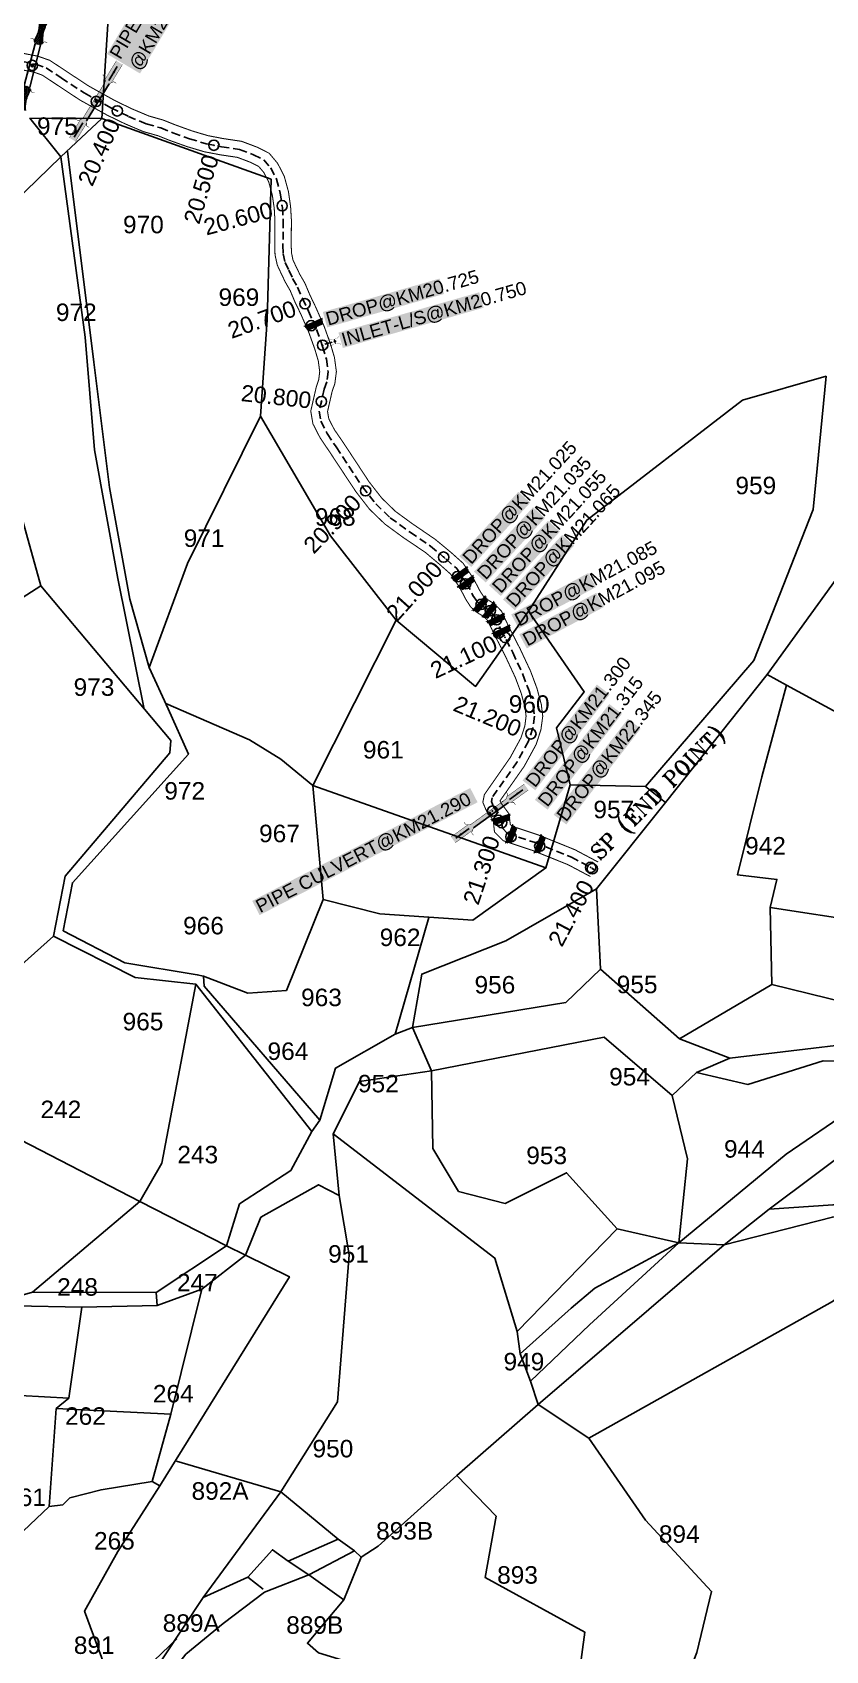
# Model space of a CAD drawing. Header units: inches. Extents: x 206944 to 214764, y 1611536 to 1620388.
# Drawn here: x 210862 to 211633, y 1616425 to 1617998 of the extents above; entities that cross this region are included whole.
import ezdxf
from ezdxf.enums import TextEntityAlignment as Align

# ---------------------------------------------------------------- set-up
doc = ezdxf.new("R2010")
doc.units = ezdxf.units.IN
doc.header["$LTSCALE"] = 15
doc.header["$MEASUREMENT"] = 0
doc.header["$PDMODE"] = 32
doc.header["$PDSIZE"] = 10
doc.linetypes.add('ACAD_ISO02W100', pattern=[15, 12, -3])
doc.linetypes.add('HIDDEN2', pattern=[0.1875, 0.125, -0.0625])
for name, color, linetype in [('CANAL1', 7, 'Continuous'), ('CHANAGE', 1, 'Continuous'), ('PLOT', 7, 'Continuous'), ('PLOT NO', 7, 'Continuous'), ('POINT', 2, 'Continuous'), ('STRUCTURE', 5, 'Continuous'), ('TEXT 5', 7, 'Continuous'), ('Unknown_Line_Type', 7, 'Continuous')]:
    doc.layers.add(name, color=color, linetype=linetype)
doc.styles.add('section', font='romant.shx', dxfattribs={"height": 2})
doc.styles.get("Standard").update_dxf_attribs({"font": 'arial.ttf'})
doc.dimstyles.get("Standard").update_dxf_attribs({"dimtxt": 0.18, "dimasz": 0.18, "dimexe": 0.18, "dimexo": 0.0625, "dimgap": 0.09, "dimtad": 0, "dimtih": 1, "dimtoh": 1, "dimdec": 4, "dimzin": 0, "dimdsep": 46, "dimtxsty": 'Standard', "dimcen": 0.09, "dimadec": 0, "dimazin": 0, "dimtfac": 1, "dimtdec": 4, "dimtofl": 0, "dimtmove": 0, "dimatfit": 3, "dimfxl": 1, "dimtolj": 1, "dimtzin": 0, "dimarcsym": 0})

# ---------------------------------------------------------------- blocks, each defined once
blk = doc.blocks.new('DROP')
h = blk.add_hatch()
h.set_pattern_fill('ANSI31', color=1, scale=10, angle=45)
h.set_pattern_definition([(90, (-324.4107, -25.7687), (-1.25, 0), [])])
h.paths.add_polyline_path([(-9.9, -4.3), (-13.8, 4.1), (13.8, 4.1), (10.2, -4.3)])
at = {"layer": 'STRUCTURE', "color": 5, "const_width": 0.49}
blk.add_lwpolyline([(-9.9, -4.3), (-13.8, 4.1), (13.8, 4.1), (10.2, -4.3), (-9.9, -4.3)], dxfattribs=at)
at = {"layer": 'STRUCTURE', "color": 5}
blk.add_circle((0, 0), 1.33, dxfattribs=at)
blk = doc.blocks.new('UT')
at = {"layer": 'STRUCTURE'}
h = blk.add_hatch(dxfattribs=at)
h.set_pattern_fill('DASH', color=150, scale=8, angle=-39.6278, style=0)
h.set_pattern_definition([(320.372247933, (-4370.464, -6260.8811), (1.40800153113, 0.132407282), [1, -1])])
h.paths.add_polyline_path([(765163, 1700681.9), (765165.6, 1700680.6), (765167.2, 1700680.3), (765169.1, 1700680), (765172.4, 1700679.6), (765176.4, 1700679.3), (765179.5, 1700679.5), (765183.1, 1700679.9), (765187.7, 1700680.9), (765188.9, 1700681.2), (765193.1, 1700682.2), (765196.1, 1700680.2), (765196.1, 1700672.2), (765193.1, 1700670.2), (765190.5, 1700670.8), (765188.1, 1700671.3), (765185.5, 1700671.8), (765183.6, 1700672.1), (765181, 1700672.5), (765180.3, 1700672.5), (765178.5, 1700672.6), (765176.7, 1700672.6), (765174.6, 1700672.5), (765172.5, 1700672.3), (765170.4, 1700672), (765168.5, 1700671.7), (765166.1, 1700671.2), (765165, 1700670.8), (765163, 1700669.7)])
h.paths.add_polyline_path([(765259.1, 1700682.2), (765256.1, 1700680.2), (765256.1, 1700672.2), (765259.1, 1700670.2), (765261.9, 1700671), (765264.4, 1700671.6), (765266.4, 1700672), (765269.1, 1700672.5), (765272.7, 1700673), (765276.1, 1700673.1), (765278.6, 1700672.9), (765281.2, 1700672.7), (765283.9, 1700672.3), (765286.4, 1700671.9), (765288, 1700671.3), (765289.2, 1700670.6), (765289.1, 1700682.7), (765287.6, 1700681.8), (765285.7, 1700681.2), (765283, 1700680.7), (765281.2, 1700680.4), (765276.7, 1700679.9), (765272.7, 1700679.9), (765268.7, 1700680.3), (765264.8, 1700681), (765261.2, 1700681.7)])
at = {"layer": 'STRUCTURE', "color": 150, "const_width": 0.628}
for points in [[(765190.1, 1700688.2), (765190.1, 1700684.2), (765196.1, 1700680.2), (765256.1, 1700680.2), (765262.1, 1700684.2), (765262.1, 1700688.2)], [(765190.1, 1700664.2), (765190.1, 1700668.2), (765196.1, 1700672.2), (765256.1, 1700672.2), (765262.1, 1700668.2), (765262.1, 1700664.2)]]:
    blk.add_lwpolyline(points, dxfattribs=at)
at = {"layer": 'STRUCTURE', "color": 150}
for points in [[(765196.1, 1700680.2), (765256.1, 1700680.2)], [(765196.1, 1700672.2), (765256.1, 1700672.2)], [(765196.1, 1700672.2), (765256.1, 1700672.2)]]:
    blk.add_lwpolyline(points, dxfattribs=at)
at = {"layer": 'STRUCTURE', "color": 0}
blk.add_circle((765226.1, 1700676.2), 1.89, dxfattribs=at)
at = {"layer": 'STRUCTURE', "color": 150}
for points in [[(765163, 1700681.9), (765164.4, 1700681.1), (765167.9, 1700680.2), (765171.2, 1700679.8), (765176.1, 1700679.4), (765184.7, 1700680.3), (765193.1, 1700682.2)], [(765289.1, 1700682.7), (765287.8, 1700681.9), (765284.3, 1700680.9), (765280.9, 1700680.4), (765276.1, 1700679.8), (765267.4, 1700680.5), (765259.1, 1700682.2)], [(765163, 1700669.7), (765164.3, 1700670.6), (765167.8, 1700671.6), (765171.2, 1700672.1), (765176, 1700672.6), (765184.7, 1700672), (765193.1, 1700670.2)], [(765289.2, 1700670.6), (765287.8, 1700671.4), (765284.2, 1700672.3), (765280.9, 1700672.7), (765276.1, 1700673.1), (765267.4, 1700672.2), (765259.1, 1700670.2)]]:
    blk.add_spline(points, degree=3, dxfattribs=at)
at = {"layer": 'STRUCTURE', "color": 0}
blk.add_text('STREAM', height=5, dxfattribs=at).set_placement((765148.2, 1700675.8), align=Align.MIDDLE_CENTER)
for points in [[(765190.9, 1700676), (765164.2, 1700675.8)], [(765289.3, 1700676.7), (765265.4, 1700676.4)]]:
    blk.add_leader(points, dimstyle='Standard', override={"dimasz": 10, "dimgap": 0.09, "dimtad": 0}, dxfattribs=at)
blk = doc.blocks.new('OT')
at = {"layer": 'STRUCTURE', "color": 190}
for points, const_width in [([(769751.4, 1706595.8), (769729.4, 1706595.8)], 0.5), ([(769751.4, 1706579), (769729.4, 1706579)], 0.5), ([(769775.2, 1706601.8), (769775.2, 1706597.8), (769769.2, 1706593.8), (769761.8, 1706593.8), (769754.4, 1706593.8), (769748.4, 1706597.8), (769748.4, 1706601.8)], 0.5), ([(769748.4, 1706573), (769748.4, 1706577), (769754.4, 1706581), (769761.8, 1706581), (769761.8, 1706581), (769761.8, 1706581), (769769.2, 1706581), (769775.2, 1706577), (769775.2, 1706573)], 0.5), ([(769761.8, 1706593.8), (769761.8, 1706581)], 2.5)]:
    blk.add_lwpolyline(points, dxfattribs=dict(at, const_width=const_width))
at = {"layer": 'STRUCTURE', "color": 0}
blk.add_circle((769761.8, 1706587.4), 1.87, dxfattribs=at)
blk.add_leader([(769732.6, 1706587.4), (769753.8, 1706587.4)], dimstyle='Standard', override={"dimasz": 10, "dimgap": 0.09, "dimtad": 0}, dxfattribs=at)
blk = doc.blocks.new('SLB')
at = {"layer": 'STRUCTURE'}
h = blk.add_hatch(dxfattribs=at)
h.set_pattern_fill('DOTS', color=6, scale=20, angle=320.3722, style=0)
h.set_pattern_definition([(320.372247934, (-159.4327, -72.9564), (1.2786241598, 0.5641323054), [0, -1.25])])
h.paths.add_polyline_path([(769699.5, 1706871.1), (769699.5, 1706861.1), (769729.1, 1706861.1), (769732.1, 1706863.1), (769792.1, 1706863.1), (769795.1, 1706861.1), (769824.7, 1706861.1), (769824.7, 1706871.1), (769795.1, 1706871.1), (769792.1, 1706869.1), (769732.1, 1706869.1), (769729.1, 1706871.1)])
at = {"layer": 'STRUCTURE', "color": 6, "linetype": 'ACAD_ISO02W100', "ltscale": 0.5, "const_width": 0.5}
for points in [[(769699.5, 1706871.1), (769729.1, 1706871.1)], [(769699.5, 1706861.1), (769729.1, 1706861.1)], [(769795.1, 1706871.1), (769824.7, 1706871.1)], [(769795.1, 1706861.1), (769824.7, 1706861.1)]]:
    blk.add_lwpolyline(points, dxfattribs=at)
at = {"layer": 'STRUCTURE', "color": 6, "const_width": 0.628}
for points in [[(769726.1, 1706877.1), (769726.1, 1706873.1), (769732.1, 1706869.1), (769792.1, 1706869.1), (769798.1, 1706873.1), (769798.1, 1706877.1)], [(769726.1, 1706855.1), (769726.1, 1706859.1), (769732.1, 1706863.1), (769792.1, 1706863.1), (769798.1, 1706859.1), (769798.1, 1706855.1)]]:
    blk.add_lwpolyline(points, dxfattribs=at)
at = {"layer": 'STRUCTURE', "color": 6}
blk.add_lwpolyline([(769732.1, 1706863.1), (769792.1, 1706863.1)], dxfattribs=at)
blk.add_lwpolyline([(769732.1, 1706863.1), (769792.1, 1706863.1)], dxfattribs=at)
at = {"layer": 'STRUCTURE', "color": 0}
blk.add_circle((769762.1, 1706866.1), 1.24, dxfattribs=at)
for points in [[(769703.8, 1706866), (769726.7, 1706866)], [(769818.6, 1706865.8), (769795.7, 1706865.8)]]:
    blk.add_leader(points, dimstyle='Standard', override={"dimasz": 10, "dimgap": 0.09, "dimtad": 0}, dxfattribs=at)

msp = doc.modelspace()

# ---------------------------------------------------------------- linework, layer by layer
at = {"layer": 'CANAL1', "color": 200, "const_width": 1}
for points in [[(210851.8, 1617978), (210867.6, 1617974.9), (210879, 1617970.9), (210894.4, 1617960.7), (210916.7, 1617946), (210942, 1617931.9), (210958.7, 1617923.8), (210975.3, 1617916.8), (210989.4, 1617912.8), (211001.4, 1617908), (211017.2, 1617902.3), (211032.7, 1617897.7), (211047.3, 1617894.9), (211065.3, 1617892.2), (211080.2, 1617886.6), (211092.1, 1617880.6), (211100.3, 1617870.8), (211106.7, 1617858.4), (211110.8, 1617843.4), (211112.9, 1617828.8), (211113.7, 1617815.6), (211113.6, 1617804.1), (211113.5, 1617791.2), (211113.8, 1617783.7), (211115.2, 1617776.9), (211118.3, 1617770.2), (211121.9, 1617762.8), (211126.9, 1617754.1), (211131.7, 1617742.7), (211137.5, 1617730.6), (211145.5, 1617712.3), (211151.6, 1617695.3), (211155.5, 1617682.2), (211157.4, 1617668.3), (211155.9, 1617656.6), (211153.3, 1617649.2), (211148.8, 1617629.5), (211150, 1617622.6), (211155.3, 1617612.1), (211163.9, 1617599.6), (211189.2, 1617561.1), (211201.6, 1617545.2), (211214.8, 1617532.4), (211232.3, 1617519.6), (211233.3, 1617519), (211253.6, 1617505.1), (211269, 1617492.3), (211280.4, 1617482.1), (211290.6, 1617467.1), (211297, 1617454.9), (211300.2, 1617450), (211303.2, 1617447.3), (211304.6, 1617446.4), (211310.9, 1617442.6), (211317.8, 1617435.4), (211324.4, 1617421.3), (211335.9, 1617398.8), (211346.1, 1617377), (211352.3, 1617360.3), (211356.5, 1617344.7), (211357.9, 1617333.2), (211356.1, 1617320.1), (211351.5, 1617305.9), (211339.9, 1617284.6), (211316.4, 1617251.1), (211317.2, 1617249.1), (211325.1, 1617238.4), (211325.9, 1617231.8), (211326.3, 1617228.1), (211328.1, 1617226.3), (211353.2, 1617218), (211389.1, 1617203.5), (211411.7, 1617191.5)], [(210852.4, 1617961.6), (210863.4, 1617959.5), (210871.8, 1617956.5), (210885.6, 1617947.3), (210908.3, 1617932.3), (210934.6, 1617917.7), (210952.1, 1617909.2), (210970, 1617901.6), (210984.2, 1617897.6), (210995.7, 1617893), (211012.2, 1617887.1), (211028.9, 1617882.1), (211044.6, 1617879.1), (211061.3, 1617876.6), (211073.7, 1617871.9), (211082, 1617867.7), (211086.9, 1617861.9), (211091.7, 1617852.6), (211095.1, 1617840.1), (211097, 1617827.2), (211097.7, 1617815.2), (211097.6, 1617804.3), (211097.5, 1617791), (211097.8, 1617781.7), (211100, 1617771.8), (211103.9, 1617763.4), (211107.8, 1617755.3), (211112.6, 1617746.9), (211117.1, 1617736.1), (211123, 1617723.9), (211130.6, 1617706.4), (211136.4, 1617690.3), (211139.8, 1617678.8), (211141.2, 1617668.2), (211140.2, 1617660.3), (211137.9, 1617653.5), (211132.5, 1617630), (211134.6, 1617617.5), (211141.6, 1617603.9), (211150.6, 1617590.6), (211176.2, 1617551.8), (211189.6, 1617534.5), (211204.4, 1617520.2), (211223.6, 1617506.1), (211224.8, 1617505.4), (211244, 1617492.4), (211258.5, 1617480.2), (211268.3, 1617471.5), (211276.9, 1617458.9), (211283.2, 1617446.8), (211287.9, 1617439.5), (211293.4, 1617434.6), (211296, 1617432.9), (211300.8, 1617430), (211304.4, 1617426.2), (211310.1, 1617414.3), (211321.5, 1617391.8), (211331.3, 1617370.8), (211337, 1617355.5), (211340.7, 1617341.7), (211341.7, 1617333.3), (211340.5, 1617323.7), (211336.7, 1617312.2), (211326.3, 1617293.1), (211301.2, 1617257.1), (211299.7, 1617249.6), (211303.2, 1617241.2), (211309.7, 1617232.4), (211310, 1617230.1), (211311, 1617220.8), (211319.4, 1617212.3), (211347.7, 1617202.9), (211382.3, 1617189), (211404.2, 1617177.4)]]:
    msp.add_lwpolyline(points, dxfattribs=at)
at = {"layer": 'CANAL1', "color": 1, "linetype": 'HIDDEN2', "ltscale": 4}
msp.add_lwpolyline([(210852.1, 1617969.8), (210865.5, 1617967.2), (210875.4, 1617963.7), (210890, 1617954), (210912.5, 1617939.2), (210938.3, 1617924.8), (210955.4, 1617916.5), (210972.7, 1617909.2), (210986.8, 1617905.2), (210998.6, 1617900.5), (211014.7, 1617894.7), (211030.8, 1617889.9), (211045.9, 1617887), (211063.3, 1617884.4), (211076.9, 1617879.2), (211087, 1617874.2), (211093.6, 1617866.4), (211099.2, 1617855.5), (211102.9, 1617841.7), (211104.9, 1617828), (211105.7, 1617815.4), (211105.6, 1617804.2), (211105.5, 1617791.1), (211105.8, 1617782.7), (211107.6, 1617774.4), (211111.1, 1617766.8), (211114.9, 1617759), (211119.7, 1617750.5), (211124.4, 1617739.4), (211130.3, 1617727.2), (211138, 1617709.4), (211144, 1617692.8), (211147.7, 1617680.5), (211149.3, 1617668.2), (211148, 1617658.4), (211145.6, 1617651.3), (211140.7, 1617629.7), (211142.3, 1617620), (211148.4, 1617608), (211157.2, 1617595.1), (211182.7, 1617556.4), (211195.6, 1617539.8), (211209.6, 1617526.3), (211227.9, 1617512.9), (211229.1, 1617512.2), (211248.8, 1617498.7), (211263.8, 1617486.2), (211274.3, 1617476.8), (211283.8, 1617463), (211290.1, 1617450.8), (211294.1, 1617444.7), (211298.3, 1617441), (211300.3, 1617439.6), (211305.8, 1617436.3), (211311.1, 1617430.8), (211317.2, 1617417.8), (211328.7, 1617395.3), (211338.7, 1617373.9), (211344.6, 1617357.9), (211348.6, 1617343.2), (211349.8, 1617333.3), (211348.3, 1617321.9), (211344.1, 1617309), (211333.1, 1617288.9), (211308.7, 1617254), (211308, 1617250.4), (211310.2, 1617245.1), (211317.4, 1617235.4), (211317.9, 1617231), (211318.7, 1617224.4), (211323.7, 1617219.3), (211350.4, 1617210.5), (211385.7, 1617196.3), (211408, 1617184.4)], dxfattribs=at)
at = {"layer": 'PLOT'}
for points in [[(210941.5, 1618103.2), (210929.6, 1617914.3)], [(210809.6, 1617799.8), (210889.7, 1617877), (210859.6, 1617914.7), (210929.6, 1617914.3), (210889.7, 1617877), (210913.2, 1617701.8), (210922.3, 1617592.2), (210945.1, 1617467.1), (210970.5, 1617340.1)], [(210929.6, 1617914.3), (211093.9, 1617855.3), (211090.2, 1617718.5), (211083.8, 1617625), (211012.9, 1617481.7), (210975.4, 1617380.7), (210956.7, 1617447), (210937, 1617555.8), (210921.8, 1617677.4), (210896.1, 1617882.7)], [(210790.3, 1617697.5), (210842.5, 1617560.4), (210870.3, 1617460), (210825.4, 1617431.5), (210771.1, 1617492.9), (210694.5, 1617456.8), (210615.2, 1617436.2), (210548.4, 1617515.6)], [(211711.1, 1617680.9), (211666.5, 1617616.3), (211674.5, 1617509.9), (211576, 1617373.8), (211477.1, 1617249.3), (211457.7, 1617265)], [(211215.5, 1617426.6), (211292.6, 1617362.2), (211344, 1617435.4), (211400.8, 1617523.9), (211551.9, 1617640.5), (211633.2, 1617663.8), (211620.6, 1617534.3), (211562.9, 1617387.4), (211457.7, 1617265), (211384.6, 1617266.6), (211371.2, 1617322.1), (211398.2, 1617357.1), (211344, 1617435.4)], [(211134.4, 1617265.8), (211215.5, 1617426.6), (211151.6, 1617508.7), (211083.8, 1617625)], [(210882.4, 1617119.5), (210893.9, 1617177.9), (210995.7, 1617297.8), (210996.7, 1617309.8), (210870.3, 1617460)], [(211594.7, 1617363.4), (211684.8, 1617314.6), (211698.2, 1617350), (211740.9, 1617421.4), (211837.3, 1617435.3), (211921.5, 1617364.5), (211819.8, 1617169.3), (211762.1, 1617156.1), (211716.5, 1617202.6), (211689.5, 1617235.2), (211684.8, 1617314.6)], [(210975.4, 1617380.7), (210994, 1617340.3), (211013.6, 1617296.4), (210901, 1617171.3), (210891.8, 1617124.7), (210951.8, 1617093.4), (211022.2, 1617082), (211028.3, 1617080.6), (211071.3, 1617064.1), (211108.8, 1617066.6), (211144.6, 1617155), (211134.4, 1617265.8), (211103.5, 1617291.4), (211072.9, 1617310.4), (210991.6, 1617345.8)], [(211414.1, 1617087.2), (211490.8, 1617019.5), (211580.4, 1617072.5), (211579, 1617147.4), (211585.4, 1617174.6), (211547, 1617179.1), (211570.7, 1617274.4), (211594.7, 1617363.4), (211576, 1617373.8)], [(211134.4, 1617265.8), (211360.9, 1617185.8), (211384.6, 1617266.6)], [(211477.1, 1617249.3), (211410, 1617165.6), (211322.1, 1617115), (211240.4, 1617082.6), (211231.3, 1617030.6)], [(211716.5, 1617202.6), (211671.9, 1617133), (211579, 1617147.4)], [(211360.9, 1617185.8), (211289.9, 1617135), (211199.6, 1617141.3), (211144.6, 1617155)], [(211231.3, 1617030.6), (211380.4, 1617055.1), (211414.1, 1617087.2), (211410, 1617165.6)], [(211141.3, 1616940.4), (211156.4, 1616991.2), (211214.5, 1617024.1), (211247.2, 1617137.6)], [(210782.6, 1616956.3), (210966.5, 1616861.4), (210987.7, 1616898.8), (211020.8, 1617072.8), (210961.8, 1617079.3), (210882.4, 1617119.5), (210783.8, 1617031.2)], [(211028.3, 1617080.6), (211028.8, 1617070.8), (211141.3, 1616940.4)], [(211020.8, 1617072.8), (211133.4, 1616929.4), (211113.2, 1616891.7), (211063.2, 1616859.1), (211050.7, 1616818.3), (210966.5, 1616861.4)], [(211539.8, 1617000.7), (211724, 1617022.8), (211727, 1617036.4), (211580.4, 1617072.5)], [(211214.5, 1617024.1), (211231.3, 1617030.6), (211249.7, 1616988.4), (211179.7, 1616978.2), (211154.4, 1616927.4), (211160, 1616867.3), (211140, 1616877.8), (211084.1, 1616846.1), (211069.2, 1616809.2), (211050.7, 1616818.3)], [(211249.7, 1616988.4), (211417.7, 1617021.4), (211483.7, 1616964.6), (211507.2, 1616987), (211539.8, 1617000.7), (211490.8, 1617019.5)], [(211483.7, 1616964.6), (211498.4, 1616903), (211490, 1616821.2), (211430.3, 1616834.8), (211381, 1616889.4), (211321.4, 1616859.4), (211276.2, 1616871.3), (211251, 1616912.9), (211249.7, 1616988.4)], [(211345.9, 1616686.9), (211403.3, 1616741.6), (211490, 1616821.2), (211594.4, 1616907.4), (211723.2, 1616995.7)], [(211723.2, 1616995.7), (211630.5, 1616998.3), (211557.3, 1616975.2), (211507.2, 1616987)], [(211752.8, 1616985.1), (211578, 1616854), (211534.2, 1616819.5), (211353.6, 1616664.1)], [(211141.3, 1616940.4), (211133.4, 1616929.4)], [(211154.4, 1616927.4), (211311.5, 1616806.4), (211333.2, 1616735), (211430.3, 1616834.8)], [(211835.6, 1616922.5), (211791.7, 1616879.2), (211639.5, 1616764.3), (211402.6, 1616631.3), (211457.6, 1616551.5), (211522, 1616482.4), (211507.7, 1616422.9), (211481.1, 1616355), (211431.7, 1616314.1), (211535.1, 1616267.4), (211630.9, 1616218.8), (211815.2, 1616145.4), (211934.2, 1616096), (212025.1, 1616059.9), (212255.9, 1616089.2), (212510.2, 1616124.1), (212595.6, 1616136), (212546.1, 1616087), (212510.2, 1616124.1)], [(211490, 1616821.2), (211534.2, 1616819.5), (211639.3, 1616846.4), (211791.7, 1616879.2), (211763.8, 1616890.6), (211640, 1616858.2), (211578, 1616854)], [(210731.3, 1616783.7), (210833.1, 1616765), (210862.1, 1616773.2), (210966.5, 1616861.4)], [(211160, 1616867.3), (211169.8, 1616809.6), (211158.5, 1616666.6), (211103.4, 1616579.3), (211028.1, 1616476.4)], [(211069.2, 1616809.2), (211026.8, 1616776.1), (210983.3, 1616760.5), (210982.2, 1616773.1), (211050.7, 1616818.3)], [(211336, 1616713.4), (211385.5, 1616757.7), (211408.4, 1616777.3), (211490, 1616821.2)], [(210985.9, 1616585.1), (211111.7, 1616788.3), (211069.2, 1616809.2)], [(210982.2, 1616773.1), (210862.1, 1616773.2)], [(210996.6, 1616654.6), (211026.8, 1616776.1)], [(210844.9, 1616760.1), (210910, 1616758.9), (210897.5, 1616670.4), (210850.2, 1616673), (210818.4, 1616669.2)], [(210983.3, 1616760.5), (210910, 1616758.9)], [(211333.2, 1616735), (211336, 1616713.4), (211345.9, 1616686.9), (211353.6, 1616664.1), (211274.3, 1616595.2), (211197.9, 1616526.5), (211181.5, 1616515.6), (211175.1, 1616521.9), (211159.2, 1616533.3)], [(210840.9, 1616529.4), (210878.3, 1616564.8), (210885, 1616660.1), (210897.5, 1616670.4)], [(210885, 1616660.1), (210996.6, 1616654.6), (210978.4, 1616589.2), (210928.8, 1616581.2), (210898.5, 1616573.5), (210891.7, 1616566.7), (210878.3, 1616564.8)], [(211402.6, 1616631.3), (211353.6, 1616664.1)], [(211103.4, 1616579.3), (211002, 1616608.9)], [(211274.3, 1616595.2), (211312.6, 1616555.5), (211302, 1616495.9), (211398.7, 1616442.9), (211384.1, 1616334.2), (211431.7, 1616314.1)], [(210978.4, 1616589.2), (210985.9, 1616585.1), (210944.9, 1616521.2), (210912.8, 1616463.1), (210943.4, 1616379.9), (210910.9, 1616398.5), (210900.3, 1616375), (210780.9, 1616397.9), (210801.8, 1616486.3)], [(211028.1, 1616476.4), (211071.4, 1616496.2), (211095.2, 1616522.9), (211110.4, 1616511.9), (211159.2, 1616533.3), (211103.4, 1616579.3)], [(210865.7, 1616167.6), (210907.3, 1616253.6), (210948.8, 1616341.4), (211011.2, 1616421.4), (211047.5, 1616451.3), (211087.7, 1616481.6), (211130.5, 1616498.5), (211175.1, 1616521.9)], [(211384.1, 1616334.2), (211294.9, 1616375.3), (211140.1, 1616422.6), (211129.3, 1616432), (211164.5, 1616474.1), (211181.5, 1616515.6)], [(211130.5, 1616498.5), (211110.4, 1616511.9)], [(211164.5, 1616474.1), (211130.5, 1616498.5)], [(211086.1, 1616484.5), (211071.4, 1616496.2)], [(210617.2, 1616418.2), (210681.8, 1616404.3), (210763, 1616375.3), (210793.2, 1616373.7), (210884.5, 1616367.8), (210952.2, 1616362), (211028.1, 1616476.4)], [(210943.4, 1616379.9), (211002.4, 1616436.4)]]:
    msp.add_lwpolyline(points, dxfattribs=at)
at = {"layer": 'POINT'}
for p in [(210862, 1617966, 187), (210924, 1617931, 188), (211133, 1617713, 189), (211144, 1617694, 190), (211275, 1617469, 191), (211283, 1617462, 192), (211298, 1617442, 193), (211307, 1617436, 194), (211313, 1617427, 195), (211315, 1617414, 196), (211309, 1617241, 197), (211315, 1617232, 198), (211327, 1617216, 199), (211355, 1617207, 200), (211406, 1617185, 201)]:
    msp.add_point(p, dxfattribs=at)
at = {"layer": 'POINT', "color": 3}
for p in [(210944.5, 1617921.8), (211038.4, 1617888.4), (211104.7, 1617829.6), (211126.9, 1617734.3), (211142.8, 1617639.2), (211185.8, 1617552.4), (211261.6, 1617488), (211321.2, 1617410), (211346.4, 1617316.1), (211318.1, 1617229.8), (211404.4, 1617186.3)]:
    msp.add_point(p, dxfattribs=at)
at = {"layer": 'Unknown_Line_Type', "color": 1}
msp.add_lwpolyline([(211318.7, 1617250.8), (211319, 1617250.1)], dxfattribs=at)
msp.add_lwpolyline([(211318.7, 1617250.8), (211319, 1617250.1)], dxfattribs=at)
msp.add_lwpolyline([(211318.7, 1617250.8), (211319, 1617250.1)], dxfattribs=at)
msp.add_lwpolyline([(211318.7, 1617250.8), (211319, 1617250.1)], dxfattribs=at)

# ---------------------------------------------------------------- block references
for p, xscale, yscale, zscale, rotation in [((211136, 1617714), 0.7, 0.7, 0.7, 23.82523172590504), ((211278.2, 1617471.1), 0.7, 0.7, 0.7, 35.8063011912168), ((211284, 1617462.5), 0.7, 0.7, 0.7, 35.8063011912168), ((211297.7, 1617441.6), 0.7, 0.7, 0.7, 48.64630313491644), ((211306.6, 1617435.7), 0.7, 0.7, 0.7, 52.40849566038338), ((211313, 1617427, 195), 0.6999999999999998, 0.6999999999999998, 0.6999999999999998, 26.11470953280293), ((211318.4, 1617415.6), 0.6999999999999998, 0.6999999999999998, 0.6999999999999998, 26.11470953280293), ((211317.7, 1617232.9), 0.6999999999999998, 0.6999999999999998, 0.6999999999999998, 16.66358559765907), ((211327.5, 1617218), 0.6999999999999998, 0.6999999999999998, 0.6999999999999998, 69.28568685196008), ((211355.2, 1617208.5), 0.6999999999999998, 0.6999999999999998, 0.6999999999999998, 69.41216991408862)]:
    msp.add_blockref('DROP', p, dxfattribs=dict(xscale=xscale, yscale=yscale, zscale=zscale, rotation=rotation))
at = {"layer": 'STRUCTURE', "color": 0}
for name, p, xscale, yscale, zscale, rotation in [('UT', (1230130.3, 802338.1, 187), 0.6999999999999998, 0.6999999999999998, 0.6999999999999998, 75.55843642995887), ('SLB', (950073, 535544.1, 21), 0.6999999999999996, 0.6999999999999996, 0.6999999999999996, 58.60311335575564), ('OT', (109790.6, 970330.4), 0.3500000000000003, 0.3500000000000003, 0.3500000000000003, 15.37874189500095), ('SLB', (475130.8, 333377.3, 21), 0.6999999999999996, 0.6999999999999996, 0.6999999999999996, 35.88663853947735)]:
    msp.add_blockref(name, p, dxfattribs=dict(at, xscale=xscale, yscale=yscale, zscale=zscale, rotation=rotation))

# ---------------------------------------------------------------- texts
at = {"layer": 'CHANAGE'}
for s, rotation, p in [('20.400', 65.9603, (210940.7, 1617913.1)), ('20.500', 73.6036, (211035.7, 1617878.5)), ('20.600', 15.0638, (211095, 1617826.1)), ('20.700', 19.6811, (211117.2, 1617730.6)), ('20.800', 353.7673, (211132.9, 1617640.3)), ('20.900', 45.9036, (211177.2, 1617544.9)), ('21.000', 47.9232, (211256, 1617480.3)), ('21.100', 25.1243, (211312.1, 1617405.6)), ('21.200', 337.1965, (211335.8, 1617320)), ('21.300', 71.7139, (211309.1, 1617216.1)), ('21.400', 62.0826, (211401.4, 1617172.1))]:
    msp.add_text(s, height=16, rotation=rotation, dxfattribs=at).set_placement(p, align=Align.MIDDLE_RIGHT)
at = {"layer": 'PLOT NO'}
for s, p in [('975', (210886.3, 1617907)), ('970', (210969.9, 1617811.3)), ('969', (211062.7, 1617740.7)), ('972', (210904.7, 1617726)), ('959', (211564.9, 1617557.6)), ('968', (211156.3, 1617527)), ('971', (211028.9, 1617506.4)), ('973', (210921.9, 1617361.6)), ('960', (211344.7, 1617345.1)), ('961', (211203, 1617300.7)), ('972', (211010, 1617260.7)), ('957', (211426.9, 1617242.6)), ('967', (211102.1, 1617219.3)), ('942', (211574.3, 1617207.3)), ('966', (211028.3, 1617129.7)), ('962', (211219.3, 1617118.3)), ('956', (211311.4, 1617072.2)), ('955', (211449.6, 1617072.5)), ('963', (211142.9, 1617059.9)), ('965', (210969.5, 1617036.4)), ('964', (211110.3, 1617007.6)), ('954', (211442.2, 1616982.8)), ('952', (211198.2, 1616976.1)), ('242', (210889.7, 1616951)), ('243', (211022.7, 1616907.1)), ('953', (211361.7, 1616906.3)), ('944', (211553.8, 1616912.6)), ('951', (211169.2, 1616810.5)), ('248', (210905.9, 1616778.4)), ('247', (211022.3, 1616782.6)), ('949', (211339.6, 1616705.8)), ('264', (210998.9, 1616674.6)), ('262', (210913.6, 1616652.9)), ('950', (211154, 1616621.2)), ('261', (210855.4, 1616573.9)), ('892A', (211044.4, 1616580)), ('893B', (211223.7, 1616541.3)), ('894', (211490.5, 1616538.1)), ('265', (210941.7, 1616531.6)), ('893', (211333.4, 1616498.4)), ('889A', (211016.4, 1616451.6)), ('889B', (211136.4, 1616449.7)), ('891', (210922.1, 1616430.1))]:
    msp.add_text(s, height=17, dxfattribs=at).set_placement(p, align=Align.MIDDLE_CENTER)
at = {"layer": 'STRUCTURE', "color": 5, "char_height": 13, "attachment_point": 1, "bg_fill": 1, "box_fill_scale": 1.1, "bg_fill_color": 7, "bg_fill_true_color": 16777215, "bg_fill_transparency": 0}
for s, insert, width, rotation in [('PIPE CULVERT @KM20.380', (210936.3, 1617977.6, 263.2), 134.579, 59.4179), ('DROP@KM20.725', (211145.8, 1617725.4), 115.412, 15.974), ('INLET-L/S@KM20.750', (211161, 1617705.4), 139.658, 15.974), ('DROP@KM21.025', (211278.7, 1617488.9), 82.361, 47.5079), ('DROP@KM21.035', (211292.9, 1617473.9), 82.361, 47.5079), ('DROP@KM21.055', (211307.5, 1617460.7), 82.361, 47.5079), ('DROP@KM21.065', (211321.1, 1617446.9), 82.361, 47.5079), ('DROP@KM21.085', (211329, 1617431.7), 82.361, 28.2662), ('DROP@KM21.095', (211336.8, 1617412.4), 82.361, 28.2662), ('DROP@KM21.300', (211340.1, 1617271.1), 115.305, 52.2288), ('DROP@KM21.315', (211352.1, 1617252.2), 115.305, 52.2288), ('DROP@KM22.345', (211370.3, 1617237.8), 115.305, 52.2288), ('PIPE CULVERT@KM21.290', (211077.4, 1617153.2, 275.8), 235.901, 27.3886)]:
    msp.add_mtext(s, dxfattribs=dict(at, insert=insert, width=width, rotation=rotation))
at = {"layer": 'TEXT 5', "color": 1, "style": 'section'}
msp.add_text(' SP (END POINT)', height=15, rotation=45, dxfattribs=at).set_placement((211406, 1617185, 201))

doc.saveas('drawing.dxf')
